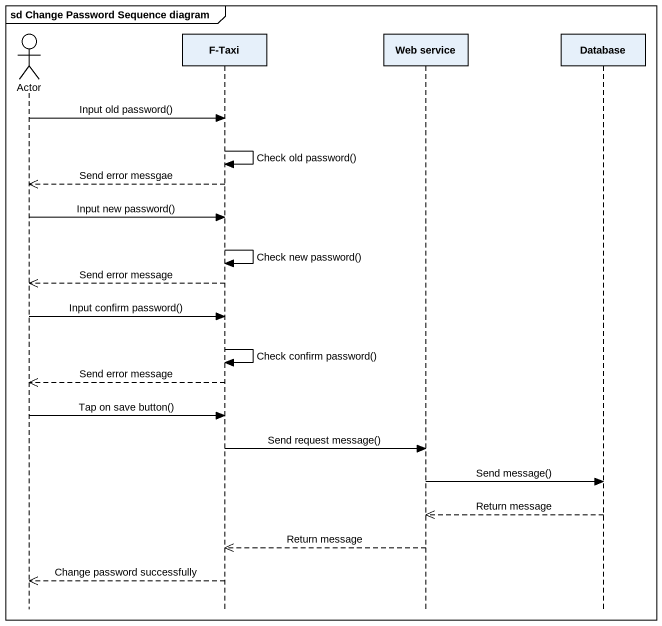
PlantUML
@startuml
mainframe sd Change Password Sequence diagram
hide footbox
actor "Actor" as Actor_
participant "F-Taxi" as F_Taxi
participant "Web service" as Web_service
participant "Database" as Database_

Actor_ -> F_Taxi : Input old password()
F_Taxi -> F_Taxi : Check old password()
F_Taxi -->> Actor_ : Send error messgae
Actor_ -> F_Taxi : Input new password()
F_Taxi -> F_Taxi : Check new password()
F_Taxi -->> Actor_ : Send error message
Actor_ -> F_Taxi : Input confirm password()
F_Taxi -> F_Taxi : Check confirm password()
F_Taxi -->> Actor_ : Send error message
Actor_ -> F_Taxi : Tap on save button()
F_Taxi -> Web_service : Send request message()
Web_service -> Database_ : Send message()
Database_ -->> Web_service : Return message
Web_service -->> F_Taxi : Return message
F_Taxi -->> Actor_ : Change password successfully
@enduml
